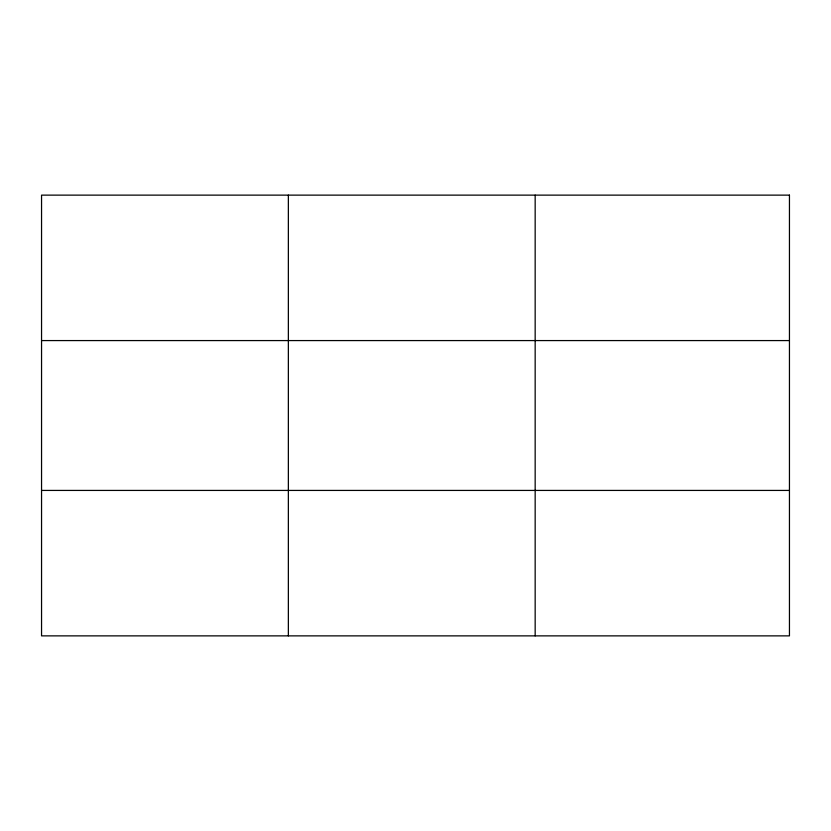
<?xml version="1.0" encoding="UTF-8"?>
<svg xmlns="http://www.w3.org/2000/svg" width="831" height="831" viewBox="0 0 831 831"><rect width="100%" height="100%" fill="white"/><g stroke="black" fill="none" stroke-linecap="round" stroke-linejoin="round"><path stroke-width="1.25" d="M288.357 195.129L288.357 635.871M535.164 195.129L535.164 635.871M41.55 340.575L789.45 340.575M41.55 490.425L789.45 490.425M789.45 195.129L789.45 635.871L41.55 635.871L41.55 195.129L789.45 195.129"/></g></svg>
